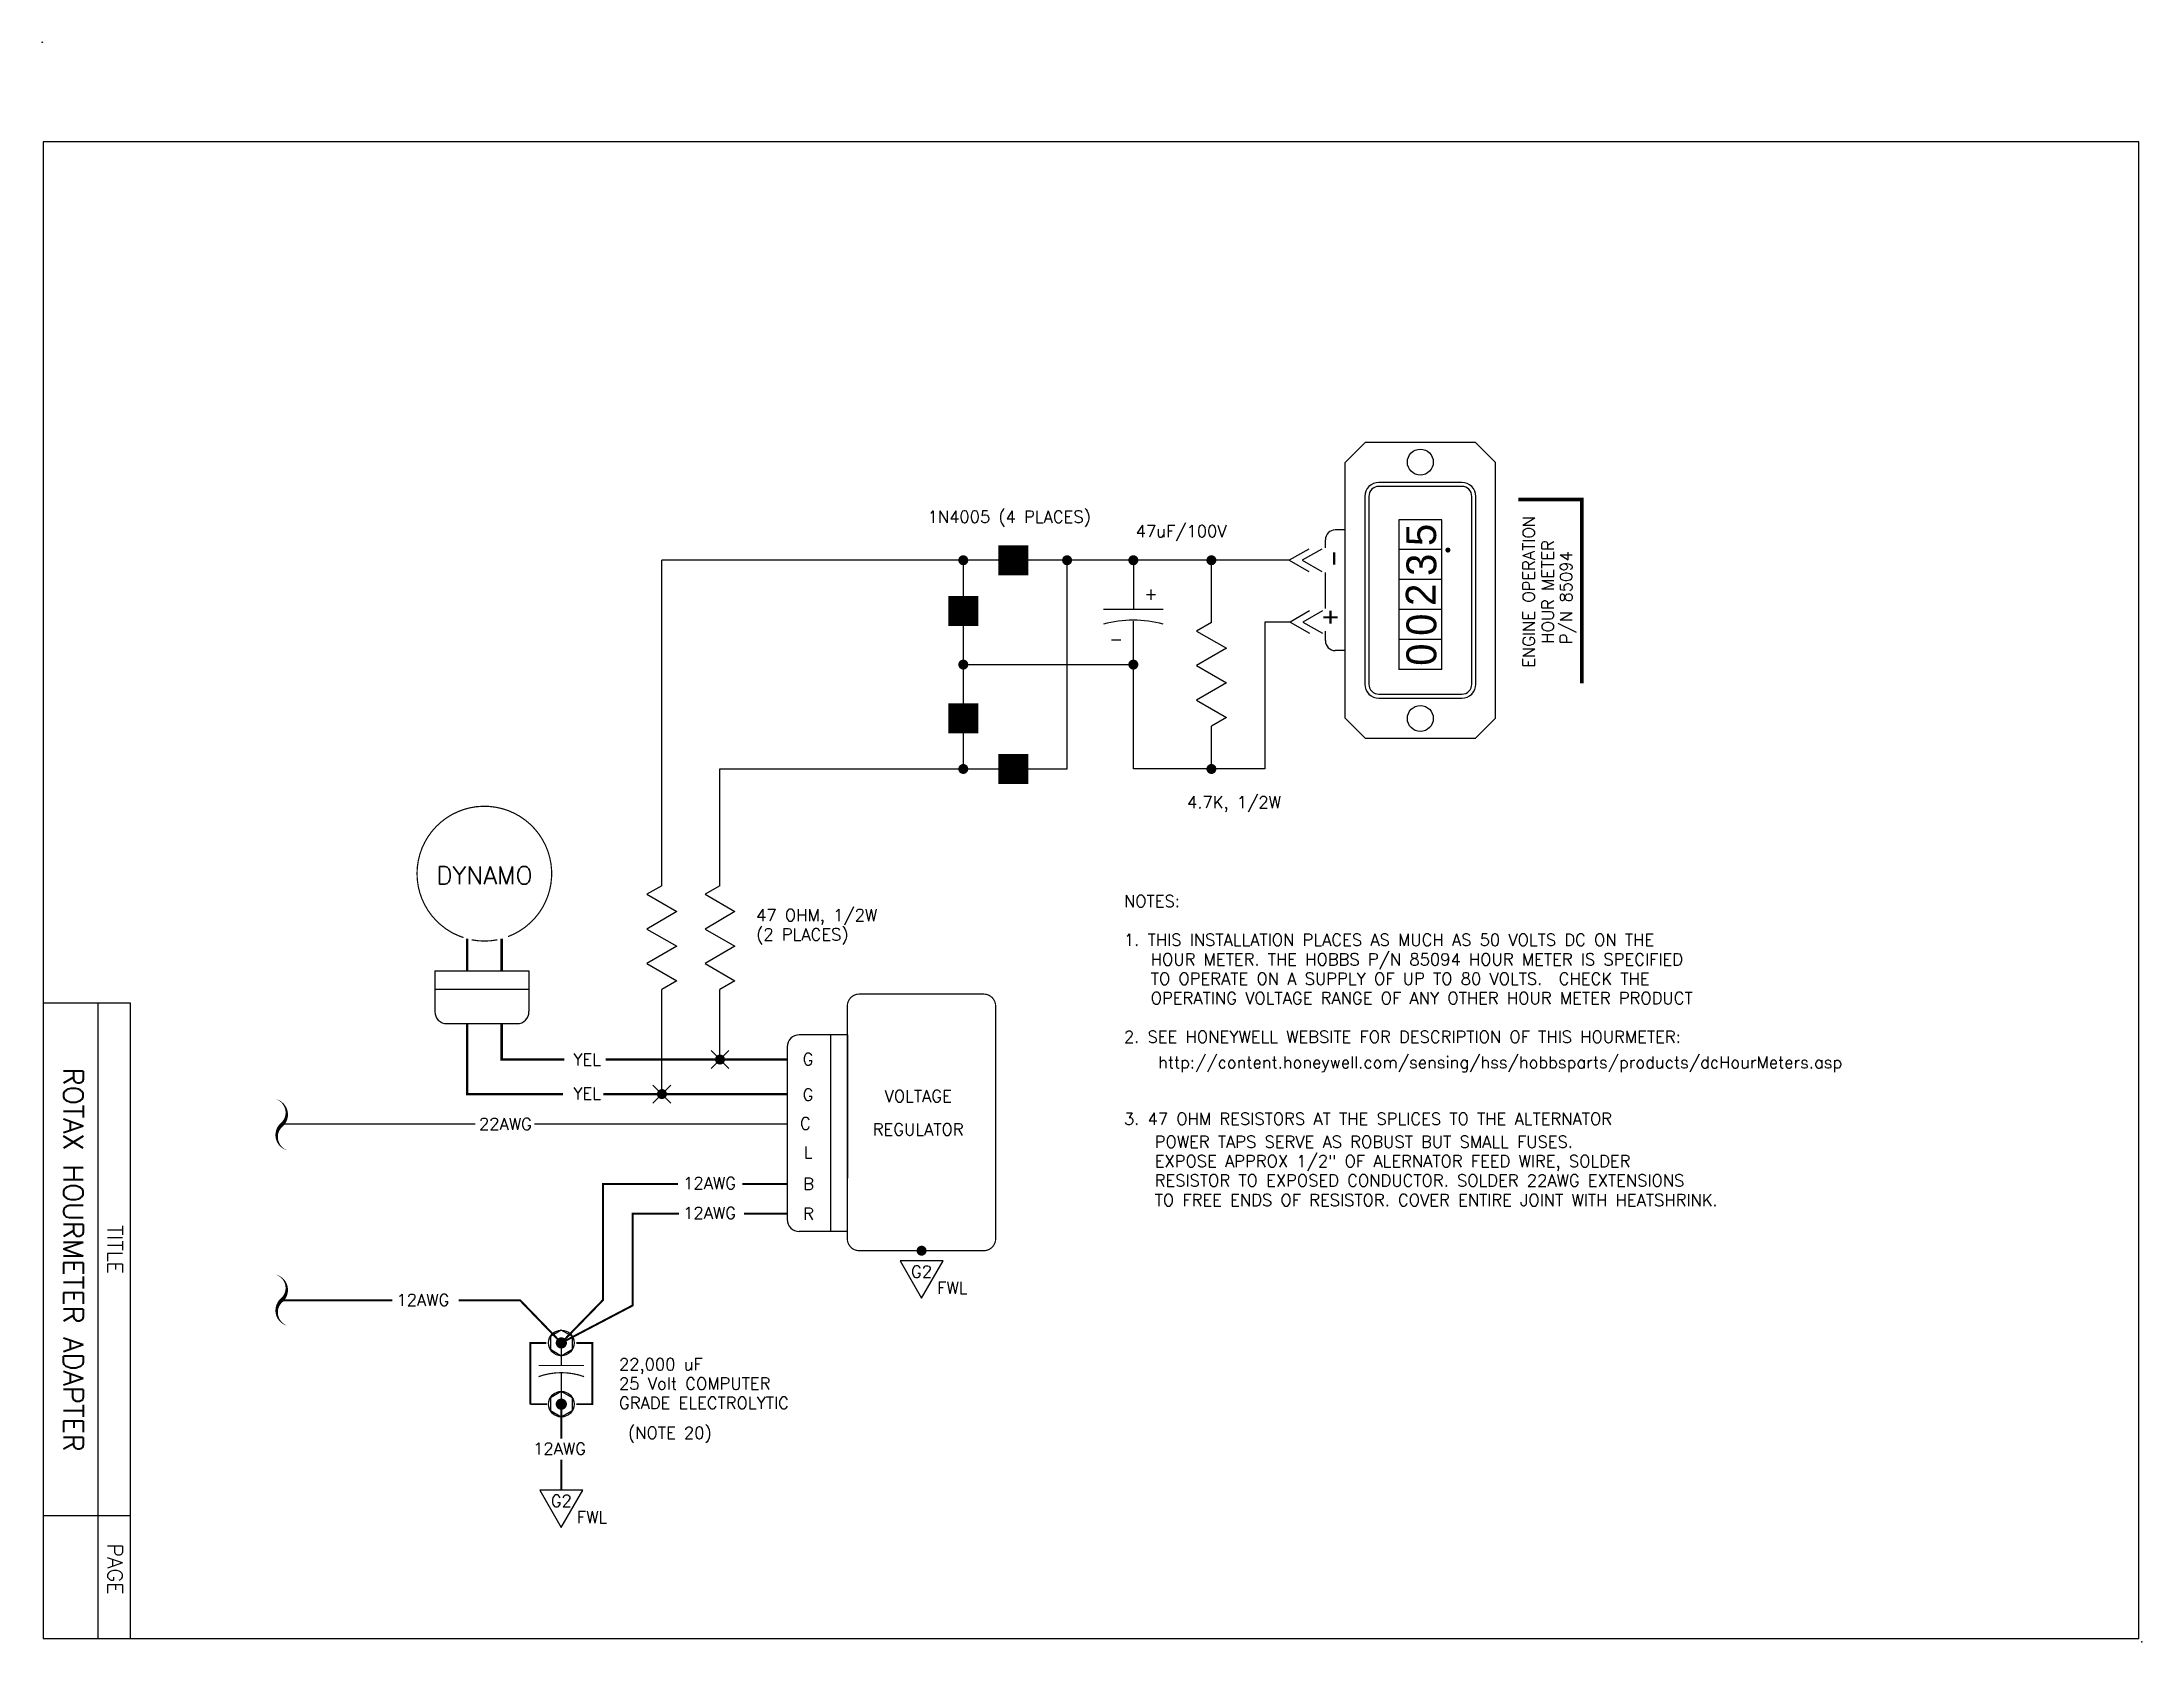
# Model space of a CAD drawing. Extents: x 12 to 22.5, y -17 to -9.
import ezdxf
from ezdxf.enums import TextEntityAlignment as Align

# ---------------------------------------------------------------- set-up
doc = ezdxf.new("R2010")
doc.units = 0
doc.header["$LTSCALE"] = 0.5
doc.header["$MEASUREMENT"] = 0
doc.layers.get('0').update_dxf_attribs({"linetype": 'CONTINUOUS'})
doc.styles.add('FUTURA', font='VELVET-L.SHX')
doc.styles.get("Standard").update_dxf_attribs({"font": 'ROMANS.shx'})

# ---------------------------------------------------------------- blocks, each defined once
blk = doc.blocks.new('DIODE')
blk.add_lwpolyline([(0, 0, 0.15, 0.15, 0), (0, -0.023, 0, 0.15, 0), (0, -0.151, 0.15, 0.15, 0)], format="xyseb")
blk = doc.blocks.new('G2')
blk.add_lwpolyline([(-0.108, 0), (0, -0.187), (0.108, 0)], close=True)
blk.add_text('G2', height=0.06).set_placement((0, -0.084), align=Align.CENTER)
blk.add_text('FWL', height=0.06).set_placement((0.078, -0.165))
blk = doc.blocks.new('DOT')
at = {"color": 7, "const_width": 0.025}
blk.add_lwpolyline([(-0.0125, 0, 1), (0.0125, 0, 1)], format="xyb", close=True, dxfattribs=at)
blk = doc.blocks.new('SPLICE')
for p, q in [((-0.045, -0.045), (0.045, 0.045)), ((0.045, -0.045), (-0.045, 0.045))]:
    blk.add_line(p, q)
blk.add_blockref('DOT', (0, 0))
blk = doc.blocks.new('CUTOFF')
at = {"color": 7}
blk.add_lwpolyline([(-0.128, -0.029, 0, 0.02, -0.59188), (0, 0, 0.02, 0, 0.59188), (0.128, 0.029, 0, 0, 0.59188)], format="xyseb", dxfattribs=at)
blk = doc.blocks.new('SPADTERM')
at = {"color": 7}
for p, q in [((0, 0), (-0.098, 0.056)), ((-0.098, -0.056), (0, 0)), ((0.065, 0), (-0.033, 0.056)), ((-0.033, -0.056), (0.065, 0))]:
    blk.add_line(p, q, dxfattribs=at)

msp = doc.modelspace()

# ---------------------------------------------------------------- linework, layer by layer
for p, q in [((18.529, -11.106), (18.629, -11.006)), ((19.181, -11.006), (18.629, -11.006)), ((19.281, -11.106), (19.181, -11.006)), ((18.529, -12.387), (18.529, -11.106)), ((19.281, -12.387), (19.281, -11.106)), ((18.529, -11.444), (18.479, -11.444)), ((18.797, -11.393), (18.797, -12.143)), ((19.012, -11.393), (18.797, -11.393)), ((19.012, -12.143), (19.012, -11.393)), ((18.429, -11.533), (18.429, -11.494)), ((19.012, -11.543), (18.797, -11.543)), ((17.467, -11.596), (17.467, -11.842)), ((18.248, -11.596), (17.467, -11.596)), ((18.429, -11.838), (18.429, -11.657)), ((19.012, -11.693), (18.797, -11.693)), ((17.317, -11.842), (17.617, -11.842)), ((19.012, -11.843), (18.797, -11.843)), ((17.467, -12.642), (17.467, -11.902)), ((18.429, -11.999), (18.429, -11.952)), ((19.012, -11.993), (18.797, -11.993)), ((18.529, -12.049), (18.479, -12.049)), ((19.012, -12.143), (18.797, -12.143)), ((18.629, -12.487), (18.529, -12.387)), ((19.281, -12.387), (19.181, -12.487)), ((18.629, -12.487), (19.181, -12.487)), ((13.967, -13.653), (13.967, -13.858)), ((13.967, -13.653), (14.439, -13.653)), ((14.439, -13.653), (14.439, -13.858)), ((13.967, -13.745), (14.439, -13.745)), ((14.027, -13.918), (14.379, -13.918)), ((16.034, -13.974), (15.793, -13.974)), ((15.95, -13.974), (15.95, -14.96)), ((16.034, -13.974), (16.034, -14.692)), ((15.733, -14.034), (15.733, -14.9)), ((13.203, -14.421), (14.17, -14.421)), ((14.466, -14.421), (15.733, -14.421)), ((16.034, -14.96), (15.793, -14.96)), ((14.601, -15.518), (14.601, -15.632)), ((14.601, -15.668), (14.601, -15.828))]:
    msp.add_line(p, q)
at = {"color": 7}
for p, q in [((15.105, -13.227), (15.105, -11.596)), ((17.467, -11.596), (15.105, -11.596)), ((16.615, -11.596), (16.615, -12.642)), ((17.135, -12.642), (17.135, -11.596)), ((17.858, -11.908), (17.858, -11.596)), ((17.858, -11.908), (17.783, -11.951)), ((17.783, -11.951), (17.933, -12.037)), ((18.252, -11.906), (18.126, -11.906)), ((18.126, -11.906), (18.126, -12.642)), ((17.933, -12.037), (17.783, -12.124)), ((16.615, -12.119), (17.467, -12.119)), ((17.783, -12.124), (17.933, -12.211)), ((17.933, -12.211), (17.783, -12.297)), ((17.783, -12.297), (17.933, -12.384)), ((17.933, -12.384), (17.858, -12.427)), ((17.858, -12.642), (17.858, -12.427)), ((15.396, -13.227), (15.396, -12.642)), ((15.396, -12.642), (17.135, -12.642)), ((18.126, -12.642), (17.467, -12.642)), ((15.105, -13.227), (15.03, -13.27)), ((15.396, -13.227), (15.321, -13.27)), ((15.03, -13.27), (15.18, -13.357)), ((15.18, -13.357), (15.03, -13.444)), ((15.321, -13.27), (15.471, -13.357)), ((15.471, -13.357), (15.321, -13.444)), ((15.03, -13.444), (15.18, -13.53)), ((15.321, -13.444), (15.471, -13.53)), ((15.18, -13.53), (15.03, -13.617)), ((15.471, -13.53), (15.321, -13.617)), ((15.03, -13.617), (15.18, -13.703)), ((15.321, -13.617), (15.471, -13.703)), ((15.18, -13.703), (15.105, -13.747)), ((15.105, -14.271), (15.105, -13.747)), ((15.471, -13.703), (15.396, -13.747)), ((15.396, -14.098), (15.396, -13.747)), ((12.443, -13.815), (12.005, -13.815)), ((12.281, -17), (12.281, -13.815)), ((12.443, -17), (12.443, -13.815)), ((12.443, -16.385), (12.005, -16.385))]:
    msp.add_line(p, q, dxfattribs=at)
at = {"color": 3}
msp.add_lwpolyline([(12.005, -17), (22.505, -17), (22.505, -9.5), (12.005, -9.5)], close=True, dxfattribs=at)
for points, format in [([(19.113, -11.206), (18.697, -11.206, 0.414214), (18.627, -11.276), (18.627, -12.217, 0.414214), (18.697, -12.287), (19.113, -12.287, 0.414214), (19.183, -12.217), (19.183, -11.276, 0.414214)], "xyb"), ([(19.113, -11.226), (18.697, -11.226, 0.414214), (18.647, -11.276), (18.647, -12.217, 0.414214), (18.697, -12.267), (19.113, -12.267, 0.414214), (19.163, -12.217), (19.163, -11.276, 0.414214)], "xyb"), ([(14.587, -15.518, 0.0281, 0.0281, 1), (14.615, -15.518, 0.0281, 0.0281, 1)], "xyseb"), ([(14.587, -15.825, 0.0281, 0.0281, 1), (14.615, -15.825, 0.0281, 0.0281, 1)], "xyseb")]:
    msp.add_lwpolyline(points, format=format, close=True)
for points in [[(19.714, -12.213, 0.018, 0.018, 0), (19.714, -11.291, 0.018, 0.018, 0), (19.396, -11.291, 0, 0, 0), (19.396, -12.213, 0, 0, 0), (19.714, -12.213, 0, 0, 0)], [(14.129, -13.493, 0.012, 0.012, 0), (14.129, -13.653, 0.012, 0.012, 0)], [(14.302, -13.493, 0.012, 0.012, 0), (14.302, -13.653, 0.012, 0.012, 0)], [(16.278, -13.77, 0.006, 0.006, 0), (16.094, -13.77, 0.006, 0.006, 0.414214), (16.034, -13.83, 0.006, 0.006, 0), (16.034, -14.996, 0.006, 0.006, 0.414214), (16.094, -15.056, 0.006, 0.006, 0), (16.717, -15.056, 0.006, 0.006, 0.414214), (16.777, -14.996, 0.006, 0.006, 0), (16.777, -13.83, 0.006, 0.006, 0.414214), (16.717, -13.77, 0.006, 0.006, 0)], [(16.717, -13.77, 0.006, 0.006, 0), (16.271, -13.77, 0.006, 0.006, 0.182395)], [(14.129, -13.918, 0.012, 0.012, 0), (14.129, -14.271, 0.012, 0.012, 0), (14.61, -14.271, 0.012, 0.012, 0)], [(14.302, -13.918, 0.012, 0.012, 0), (14.302, -14.098, 0.012, 0.012, 0), (14.616, -14.098, 0.012, 0.012, 0)], [(14.823, -14.098, 0.012, 0.012, 0), (15.733, -14.098, 0.012, 0.012, 0)], [(14.812, -14.271, 0.012, 0.012, 0), (15.733, -14.271, 0.012, 0.012, 0)], [(14.601, -15.518, 0.01, 0.01, 0), (14.809, -15.304, 0.01, 0.01, 0), (14.809, -14.721, 0.01, 0.01, 0), (15.186, -14.721, 0.01, 0.01, 0)], [(15.508, -14.721, 0.01, 0.01, 0), (15.733, -14.721, 0.01, 0.01, 0)], [(14.601, -15.518, 0.01, 0.01, 0), (14.959, -15.33, 0.01, 0.01, 0), (14.959, -14.871, 0.01, 0.01, 0), (15.19, -14.871, 0.01, 0.01, 0)], [(15.516, -14.871, 0.01, 0.01, 0), (15.733, -14.871, 0.01, 0.01, 0)], [(14.086, -15.304, 0.01, 0.01, 0), (14.394, -15.304, 0.01, 0.01, 0), (14.601, -15.518, 0.01, 0.01, 0)], [(14.526, -15.518, 0.01, 0.01, 0), (14.446, -15.518, 0.01, 0.01, 0), (14.446, -15.825, 0.01, 0.01, 0)], [(14.676, -15.825, 0.01, 0.01, 0), (14.757, -15.825, 0.01, 0.01, 0), (14.757, -15.518, 0.01, 0.01, 0), (14.676, -15.518, 0.01, 0.01, 0)], [(14.715, -15.632, 0.005, 0.005, 0), (14.488, -15.632, 0.005, 0.005, 0)], [(14.446, -15.825, 0.01, 0.01, 0), (14.529, -15.825, 0.01, 0.01, 0)], [(14.601, -15.825, 0.01, 0.01, 0), (14.601, -15.998, 0.01, 0.01, 0)], [(14.601, -16.103, 0.01, 0.01, 0), (14.601, -16.256, 0.01, 0.01, 0)]]:
    msp.add_lwpolyline(points, format="xyseb")
at = {"color": 7}
for points in [[(14.334, -13.482, 0.006, 0.006, 5.879856), (14.111, -13.487, 0.006, 0.006, 5.879856)], [(14.151, -13.498, 0.006, 0.006, 0.097522), (14.281, -13.498, 0.006, 0.006, 0.097522)], [(14.715, -15.687, 0.006, 0.006, 0.173869), (14.487, -15.687, 0.006, 0.006, 5.879856)]]:
    msp.add_lwpolyline(points, format="xyseb", dxfattribs=at)
at = {"color": 7, "const_width": 0.01}
msp.add_lwpolyline([(13.754, -15.304), (13.2, -15.304)], dxfattribs=at)
at = {"color": 7}
for points in [[(14.657, -15.486), (14.601, -15.454), (14.546, -15.486), (14.546, -15.55), (14.601, -15.583), (14.657, -15.55)], [(14.657, -15.793), (14.601, -15.761), (14.546, -15.793), (14.546, -15.857), (14.601, -15.889), (14.657, -15.857)]]:
    msp.add_lwpolyline(points, close=True, dxfattribs=at)
for centre, radius in [((12, -9), 0.001), ((14.601, -15.518), 0.0641), ((14.601, -15.825), 0.0641), ((22.52, -17.016), 0.001)]:
    msp.add_circle(centre, radius, dxfattribs=at)
for centre in [(18.905, -11.104), (18.905, -12.389)]:
    msp.add_circle(centre, 0.065)
for centre, radius, start, end in [((18.479, -11.494), 0.05, 90, 180), ((17.467, -12.442), 0.546, 74.0546, 105.9454), ((18.479, -11.999), 0.05, 180, 270), ((14.027, -13.858), 0.06, 180, 270), ((14.379, -13.858), 0.06, 270, 0), ((15.793, -14.034), 0.06, 90, 180), ((15.793, -14.9), 0.06, 180, 270)]:
    msp.add_arc(centre, radius, start, end)

# ---------------------------------------------------------------- block references
for name, p in [('DOT', (16.615, -11.596)), ('DOT', (17.135, -11.596)), ('DOT', (17.467, -11.596)), ('DOT', (17.858, -11.596)), ('DIODE', (16.615, -11.775)), ('DOT', (16.615, -12.119)), ('DOT', (17.467, -12.119)), ('DOT', (16.615, -12.642)), ('DOT', (17.858, -12.642)), ('SPLICE', (15.396, -14.098)), ('SPLICE', (15.105, -14.271))]:
    msp.add_blockref(name, p, dxfattribs=at)
for name, p, rotation in [('DIODE', (16.941, -11.596), 270), ('DIODE', (16.941, -12.642), 270), ('CUTOFF', (13.2, -14.425), 90), ('CUTOFF', (13.2, -15.304), 90)]:
    msp.add_blockref(name, p, dxfattribs=dict(at, rotation=rotation))
at = {"rotation": 180}
for p in [(18.313, -11.596), (18.317, -11.906)]:
    msp.add_blockref('SPADTERM', p, dxfattribs=at)
at = {"xscale": 0.5, "yscale": 0.5, "zscale": 0.5, "rotation": 180}
msp.add_blockref('DOT', (19.043, -11.545), dxfattribs=at)
at = {"color": 7, "xscale": -1, "rotation": 180}
msp.add_blockref('DIODE', (16.615, -12.464), dxfattribs=at)
for name, p in [('DOT', (16.406, -15.056)), ('G2', (16.406, -15.107)), ('G2', (14.601, -16.256))]:
    msp.add_blockref(name, p)

# ---------------------------------------------------------------- texts
at = {"color": 7}
for s, height, p in [('1N4005 (4 PLACES)', 0.06, (16.845, -11.408)), ('DYNAMO', 0.09, (14.216, -13.22)), ('VOLTAGE', 0.06, (16.389, -14.311)), ('REGULATOR', 0.06, (16.389, -14.478))]:
    msp.add_text(s, height=height, dxfattribs=at).set_placement(p, align=Align.CENTER)
for s, p in [('47uF/100V', (17.479, -11.48)), ('+', (17.522, -11.794)), ('-', (17.348, -12.02)), ('4.7K, 1/2W', (17.736, -12.839)), ('47 OHM, 1/2W', (15.577, -13.404)), ('NOTES:', (17.42, -13.334)), ('(2 PLACES)', (15.577, -13.501)), ('1. THIS INSTALLATION PLACES AS MUCH AS 50 VOLTS DC ON THE', (17.42, -13.528)), ('   HOUR METER. THE HOBBS P/N 85094 HOUR METER IS SPECIFIED', (17.42, -13.626)), ('   TO OPERATE ON A SUPPLY OF UP TO 80 VOLTS.  CHECK THE', (17.42, -13.723)), ('   OPERATING VOLTAGE RANGE OF ANY OTHER HOUR METER PRODUCT', (17.42, -13.82)), ('2. SEE HONEYWELL WEBSITE FOR DESCRIPTION OF THIS HOURMETER:', (17.42, -14.014)), ('http://content.honeywell.com/sensing/hss/hobbsparts/products/dcHourMeters.asp', (17.591, -14.142)), ('3. 47 OHM RESISTORS AT THE SPLICES TO THE ALTERNATOR', (17.42, -14.425)), ('POWER TAPS SERVE AS ROBUST BUT SMALL FUSES.', (17.574, -14.54)), ('EXPOSE APPROX 1/2" OF ALERNATOR FEED WIRE, SOLDER', (17.574, -14.637)), ('RESISTOR TO EXPOSED CONDUCTOR. SOLDER 22AWG EXTENSIONS', (17.574, -14.734)), ('TO FREE ENDS OF RESISTOR. COVER ENTIRE JOINT WITH HEATSHRINK.', (17.574, -14.832)), ('22,000 uF', (14.89, -15.655)), ('25 Volt COMPUTER', (14.89, -15.752)), ('GRADE ELECTROLYTIC', (14.89, -15.849)), ('(NOTE 20)', (14.935, -15.999))]:
    msp.add_text(s, height=0.06, dxfattribs=at).set_placement(p)
at = {"style": 'FUTURA'}
for s, p in [('5', (18.91, -11.469)), ('3', (18.91, -11.619)), ('2', (18.906, -11.769)), ('0', (18.91, -11.919)), ('0', (18.91, -12.069))]:
    msp.add_text(s, height=0.15, rotation=90, dxfattribs=at).set_placement(p, align=Align.MIDDLE)
for s, height, rotation, p in [('ENGINE OPERATION', 0.06, 90, (19.478, -11.754)), ('HOUR METER', 0.06, 90, (19.574, -11.754)), ('ROTAX HOURMETER ADAPTER', 0.1, 270, (12.106, -15.102)), ('TITLE', 0.075, 270, (12.328, -15.05)), ('PAGE', 0.075, 270, (12.328, -16.651)), ('PAGE', 0.075, 270, (12.328, -16.651))]:
    msp.add_text(s, height=height, rotation=rotation).set_placement(p, align=Align.CENTER)
for s, p in [('-', (18.512, -11.595)), ('-', (18.512, -11.624)), ('+', (18.503, -11.921))]:
    msp.add_text(s, height=0.1, rotation=90, dxfattribs=at).set_placement(p)
at = {"color": 7}
msp.add_text('P/N 85094', height=0.06, rotation=90, dxfattribs=at).set_placement((19.665, -12.016))
for s, p in [('YEL', (14.73, -14.128)), ('G', (15.837, -14.126)), ('YEL', (14.73, -14.298)), ('G', (15.837, -14.304)), ('22AWG', (14.321, -14.451)), ('C', (15.824, -14.448)), ('L', (15.837, -14.593)), ('12AWG', (15.344, -14.747)), ('B', (15.84, -14.751)), ('12AWG', (15.344, -14.897)), ('R', (15.84, -14.901)), ('12AWG', (13.907, -15.333)), ('12AWG', (14.592, -16.078))]:
    msp.add_text(s, height=0.06).set_placement(p, align=Align.CENTER)

doc.saveas('drawing.dxf')
